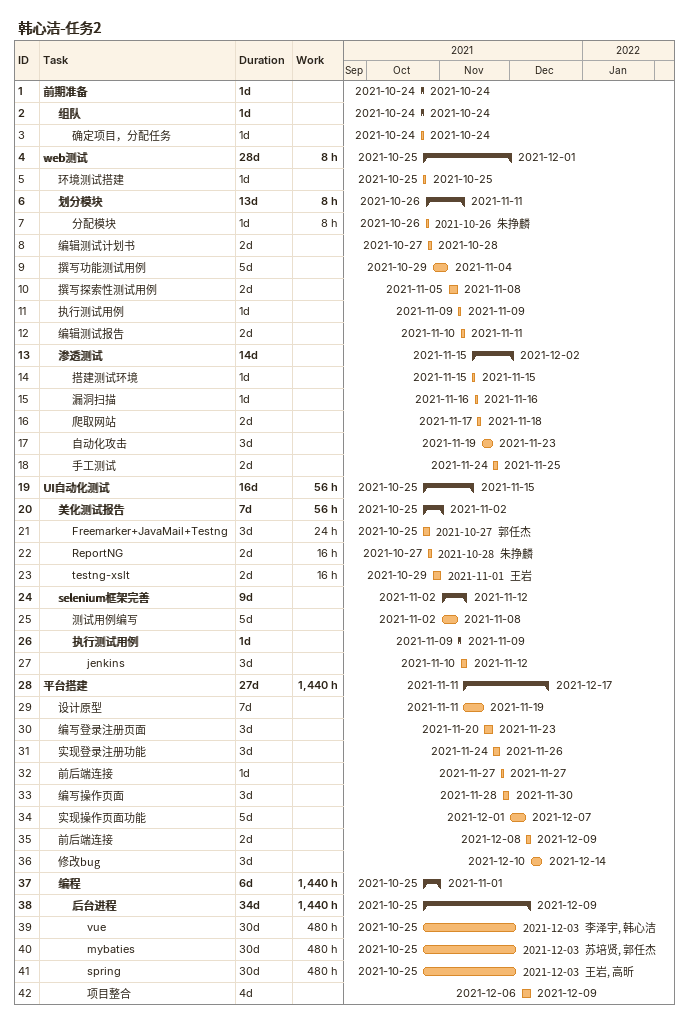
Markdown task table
韩心洁-任务2

| ID | Level | Task | Duration | Start | Finish | Resources | Work (h) |
|---|---|---|---|---|---|---|---|
| 1 | 1 | **前期准备** | 1d | 2021-10-24 | 2021-10-24 |  |  |
| 2 | 2 | **组队** | 1d | 2021-10-24 | 2021-10-24 |  |  |
| 3 | 3 | 确定项目，分配任务 | 1d | 2021-10-24 | 2021-10-24 |  |  |
| 4 | 1 | **web测试** | 28d | 2021-10-25 | 2021-12-01 |  | 8 |
| 5 | 2 | 环境测试搭建 | 1d | 2021-10-25 | 2021-10-25 |  |  |
| 6 | 2 | **划分模块** | 13d | 2021-10-26 | 2021-11-11 |  | 8 |
| 7 | 3 | 分配模块 | 1d | 2021-10-26 | 2021-10-26 | 朱挣麟 | 8 |
| 8 | 2 | 编辑测试计划书 | 2d | 2021-10-27 | 2021-10-28 |  |  |
| 9 | 2 | 撰写功能测试用例 | 5d | 2021-10-29 | 2021-11-04 |  |  |
| 10 | 2 | 撰写探索性测试用例 | 2d | 2021-11-05 | 2021-11-08 |  |  |
| 11 | 2 | 执行测试用例 | 1d | 2021-11-09 | 2021-11-09 |  |  |
| 12 | 2 | 编辑测试报告 | 2d | 2021-11-10 | 2021-11-11 |  |  |
| 13 | 2 | **渗透测试** | 14d | 2021-11-15 | 2021-12-02 |  |  |
| 14 | 3 | 搭建测试环境 | 1d | 2021-11-15 | 2021-11-15 |  |  |
| 15 | 3 | 漏洞扫描 | 1d | 2021-11-16 | 2021-11-16 |  |  |
| 16 | 3 | 爬取网站 | 2d | 2021-11-17 | 2021-11-18 |  |  |
| 17 | 3 | 自动化攻击 | 3d | 2021-11-19 | 2021-11-23 |  |  |
| 18 | 3 | 手工测试 | 2d | 2021-11-24 | 2021-11-25 |  |  |
| 19 | 1 | **UI自动化测试** | 16d | 2021-10-25 | 2021-11-15 |  | 56 |
| 20 | 2 | **美化测试报告** | 7d | 2021-10-25 | 2021-11-02 |  | 56 |
| 21 | 3 | Freemarker+JavaMail+Testng | 3d | 2021-10-25 | 2021-10-27 | 郭任杰 | 24 |
| 22 | 3 | ReportNG | 2d | 2021-10-27 | 2021-10-28 | 朱挣麟 | 16 |
| 23 | 3 | testng-xslt | 2d | 2021-10-29 | 2021-11-01 | 王岩 | 16 |
| 24 | 2 | **selenium框架完善** | 9d | 2021-11-02 | 2021-11-12 |  |  |
| 25 | 3 | 测试用例编写 | 5d | 2021-11-02 | 2021-11-08 |  |  |
| 26 | 3 | **执行测试用例** | 1d | 2021-11-09 | 2021-11-09 |  |  |
| 27 | 4 | jenkins | 3d | 2021-11-10 | 2021-11-12 |  |  |
| 28 | 1 | **平台搭建** | 27d | 2021-11-11 | 2021-12-17 |  | 1440 |
| 29 | 2 | 设计原型 | 7d | 2021-11-11 | 2021-11-19 |  |  |
| 30 | 2 | 编写登录注册页面 | 3d | 2021-11-20 | 2021-11-23 |  |  |
| 31 | 2 | 实现登录注册功能 | 3d | 2021-11-24 | 2021-11-26 |  |  |
| 32 | 2 | 前后端连接 | 1d | 2021-11-27 | 2021-11-27 |  |  |
| 33 | 2 | 编写操作页面 | 3d | 2021-11-28 | 2021-11-30 |  |  |
| 34 | 2 | 实现操作页面功能 | 5d | 2021-12-01 | 2021-12-07 |  |  |
| 35 | 2 | 前后端连接 | 2d | 2021-12-08 | 2021-12-09 |  |  |
| 36 | 2 | 修改bug | 3d | 2021-12-10 | 2021-12-14 |  |  |
| 37 | 2 | **编程** | 6d | 2021-10-25 | 2021-11-01 |  | 1440 |
| 38 | 3 | **后台进程** | 34d | 2021-10-25 | 2021-12-09 |  | 1440 |
| 39 | 4 | vue | 30d | 2021-10-25 | 2021-12-03 | 李泽宇, 韩心洁 | 480 |
| 40 | 4 | mybaties | 30d | 2021-10-25 | 2021-12-03 | 苏培贤, 郭任杰 | 480 |
| 41 | 4 | spring | 30d | 2021-10-25 | 2021-12-03 | 王岩, 高昕 | 480 |
| 42 | 4 | 项目整合 | 4d | 2021-12-06 | 2021-12-09 |  |  |
